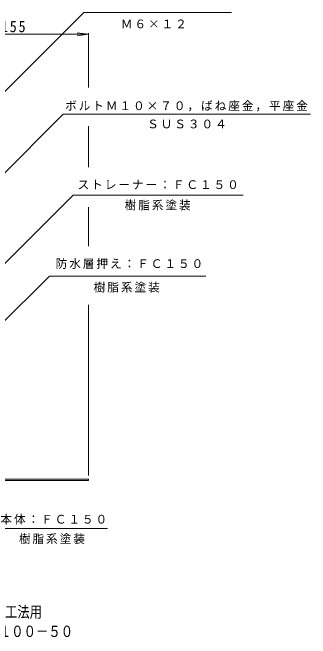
# Model space of a CAD drawing. Units: millimetres, scale not verified. Extents: x -458 to 411, y -549 to 465.
# Drawn here: x 104 to 411, y -549 to 98 of the extents above; entities that cross this region are included whole.
import ezdxf
from ezdxf.enums import TextEntityAlignment as Align

# ---------------------------------------------------------------- set-up
doc = ezdxf.new("R2010")
doc.units = ezdxf.units.MM
doc.header["$LTSCALE"] = 4
for name, color, linetype, lineweight in [('2-4', 7, 'Continuous', 9), ('2-5', 7, 'Continuous', 9), ('2-8', 2, 'Continuous', 9)]:
    doc.layers.add(name, color=color, linetype=linetype, lineweight=lineweight)
doc.layers.add('F-4_F-4ﾚｲﾔ', color=2, linetype='Continuous')
doc.styles.add('ＭＳ ゴシック', font='')
doc.styles.get('ＭＳ ゴシック').set_extended_font_data('MS Gothic')

msp = doc.modelspace()

# ---------------------------------------------------------------- linework, layer by layer
at = {"layer": '2-4'}
for p, q in [((-217.772, 75.316), (182.187, 75.316)), ((182.187, 75.316), (170.29, 76.883)), ((182.187, 75.316), (170.29, 73.75)), ((182.187, 20.124), (182.187, 76.516)), ((182.187, -62.163), (182.187, -19.754)), ((182.187, -143.817), (182.187, -103.307)), ((182.187, -380.935), (182.187, -204.583))]:
    msp.add_line(p, q, dxfattribs=at)
at = {"layer": '2-5'}
for p, q in [((-138.303, -217.787), (177.298, 97.814)), ((329.781, 97.814), (177.298, 97.814)), ((-115.141, -278.507), (155.922, -7.444)), ((155.922, -7.444), (411.361, -7.444)), ((-44.377, -301.781), (166.211, -91.193)), ((341.93, -91.193), (166.211, -91.193)), ((-11.891, -328.259), (141.678, -174.69)), ((303.149, -174.69), (141.678, -174.69)), ((201.692, -435.749), (79.218, -435.749))]:
    msp.add_line(p, q, dxfattribs=at)
at = {"layer": '2-8'}
for points in [[(3.687, -383.779), (6.137, -386.229), (182.187, -386.229)], [(6.8, -384.629), (182.187, -384.629), (182.187, -386.229)]]:
    msp.add_lwpolyline(points, dxfattribs=at)

# ---------------------------------------------------------------- texts
at = {"layer": '2-4', "color": 2, "insert": (91.687, 77.316), "char_height": 11.73, "attachment_point": 7, "style": 'ＭＳ ゴシック'}
msp.add_mtext('\\T1.27;\\W0.9;155', dxfattribs=at)
at = {"layer": '2-5', "char_height": 8.798, "attachment_point": 7, "style": 'ＭＳ ゴシック'}
for s, insert in [('\\T1.17;Ｍ６×１２', (215.536, 81.382)), ('\\T1.17;ボルトＭ１０×７０，ばね座金，平座金', (157.965, -4.405)), ('\\T1.17;ＳＵＳ３０４', (242.642, -22.119)), ('\\T1.17;ストレーナー：ＦＣ１５０', (170.883, -85.184)), ('\\T1.17;樹脂系塗装', (219.46, -106.898)), ('\\T1.17;防水層押え：ＦＣ１５０', (148.171, -167.372)), ('\\T1.17;樹脂系塗装', (187.544, -191.793)), ('\\T1.17;本体：ＦＣ１５０', (91.133, -431.68)), ('\\T1.17;樹脂系塗装', (110.265, -451.927))]:
    msp.add_mtext(s, dxfattribs=dict(at, insert=insert))
at = {"layer": 'F-4_F-4ﾚｲﾔ', "style": 'ＭＳ ゴシック', "width": 0.8}
for s, p in [('鋳鉄製ルーフドレン\u3000防水層張掛け幅100mm\u3000よこ引き用\u3000鋼製下地断熱屋根工法用', (-345.753, -531.38)), ('ねじ込み式\u3000アスファルト防水用（キャント付入隅用）\u3000\u3000ＷＨＸＡ－６－１００－５０', (-345.735, -551.483))]:
    msp.add_text(s, height=11.73, dxfattribs=at).set_placement(p, align=Align.BOTTOM_LEFT)

doc.saveas('drawing.dxf')
